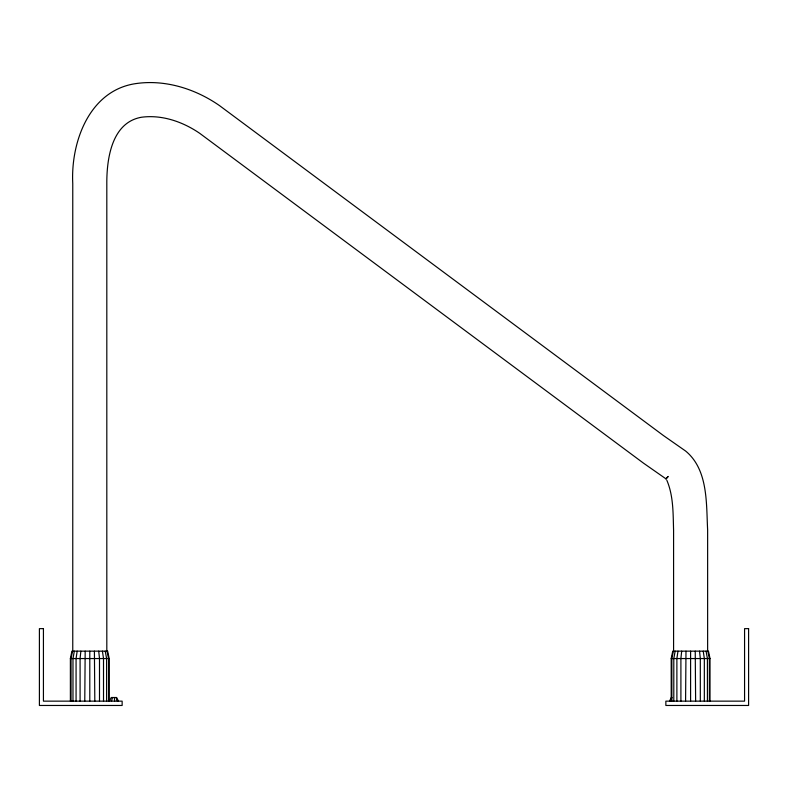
<?xml version="1.0" encoding="UTF-8"?>
<svg xmlns="http://www.w3.org/2000/svg" width="788" height="788" viewBox="0 0 788 788"><rect width="100%" height="100%" fill="white"/><g stroke="black" fill="none" stroke-linecap="round" stroke-linejoin="round"><path stroke-width="1.18" d="M85.173 651.144L84.769 701.143M685.984 651.144L685.58 701.143M80.859 651.144L80.09 658.551L80.09 701.143M681.679 651.144L680.901 658.551L680.901 701.143M77.165 651.144L76.072 658.551L76.072 701.143M677.985 651.144L676.882 658.551L676.882 701.143M74.328 651.144L72.979 658.551L72.979 701.143M675.149 651.144L673.799 658.551L673.799 701.143M72.545 651.144L71.048 658.551L71.048 701.143M673.356 651.144L671.859 658.551L671.859 701.143M70.378 701.143L70.378 658.551L71.935 651.144L107.651 651.144L109.197 658.551L109.197 701.143M671.199 701.143L671.199 658.551L672.755 651.144L708.461 651.144L710.018 658.551L710.018 701.143M111.482 701.143L112.467 697.508M670.627 701.143L671.652 698.414M109.433 701.143L111.236 697.508L116.663 697.508L118.456 701.143M669.544 701.143L671.337 697.508L671.997 697.508M666.146 478.976L668.185 476.464L665.88 478.73M70.378 658.551L109.197 658.551M671.199 658.551L710.018 658.551M665.968 478.848L643.56 463.196L199.738 133.339C182.944 121.815 162.052 114.506 141.535 117.235C111.472 122.426 106.607 159.353 106.813 184.303L106.813 651.144M666.806 480.188C673.513 495.839 673.06 513.461 673.582 530.166L673.582 651.144M116.003 697.508L117.373 701.143M707.851 651.144L709.358 658.551L709.358 701.143M107.04 651.144L108.537 658.551L108.537 701.143M706.068 651.144L707.417 658.551L707.417 701.143M105.257 651.144L106.597 658.551L106.597 701.143M703.231 651.144L704.334 658.551L704.334 701.143M102.42 651.144L103.514 658.551L103.514 701.143M699.537 651.144L700.315 658.551L700.315 701.143M98.717 651.144L99.495 658.551L99.495 701.143M114.349 697.508L114.615 701.143M695.233 651.144L695.627 701.143M94.412 651.144L94.816 701.143M707.634 651.144L707.634 529.94C706.225 503.384 708.284 469.815 685.688 451.091L663.466 435.567L219.497 105.602C195.385 88.817 165.056 79.253 135.634 83.627C89.3 90.462 70.634 142.195 72.762 183.604L72.762 651.144M690.603 651.144L690.603 701.143M89.793 651.144L89.793 701.143M43.429 628.637L39.4 628.637L39.4 705.467L122.14 705.467L122.14 701.143L43.429 701.143L43.429 628.637M748.6 628.637L744.571 628.637L744.571 701.143L665.86 701.143L665.86 705.467L748.6 705.467L748.6 628.637"/></g></svg>
